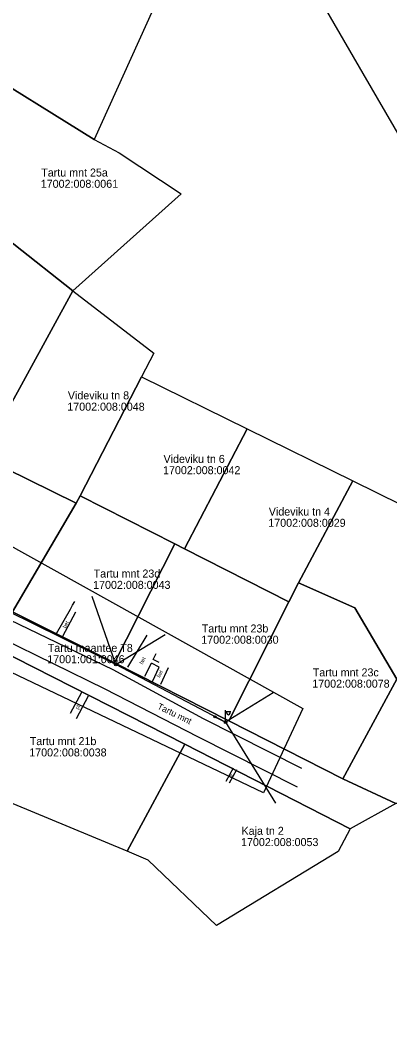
# Model space of a CAD drawing. Extents: x 638203 to 644682, y 6454466 to 6460619.
# Drawn here: x 641513.4 to 641582.8, y 6457059.8 to 6457247.7 of the extents above; entities that cross this region are included whole.
import ezdxf

# ---------------------------------------------------------------- set-up
doc = ezdxf.new("R2010")
doc.units = 0
for name, color, linetype in [('MOOTPIIR', 7, 'Continuous'), ('MPKAABEL', 7, 'Continuous'), ('MPOHULIIN', 7, 'Continuous'), ('PIIR', 7, 'Continuous'), ('POST', 7, 'Continuous'), ('TEE', 7, 'Continuous')]:
    doc.layers.add(name, color=color, linetype=linetype)

msp = doc.modelspace()

# ---------------------------------------------------------------- linework, layer by layer
at = {"layer": 'MOOTPIIR'}
msp.add_lwpolyline([(641520.42, 6457797.52), (641533.76, 6457736.78), (641544.73, 6457655.93), (641555.47, 6457611.04), (641584.2, 6457562.18), (641591.61, 6457560.66), (641631.99, 6457550.84), (641633.09, 6457544.73), (641696.4, 6457505.66), (641682.79, 6457473.68), (641623.79, 6457510.56), (641575.45, 6457373.95), (641554.44, 6457323.11), (641562.21, 6457306.92), (641543.24, 6457295.69), (641539.33, 6457300.91), (641468.6, 6457173.14), (641566.44, 6457118.77), (641559.08, 6457102.94), (641457.32, 6457151.47), (641436.49, 6457101.98), (641430.54, 6457070.43), (641428.8, 6456974.97), (641430.01, 6456906.15)], dxfattribs=at)
at = {"layer": 'MPKAABEL'}
msp.add_lwpolyline([(641551.98, 6457116.2), (641561.36, 6457101.03)], dxfattribs=at)
at = {"layer": 'MPOHULIIN'}
for points in [[(641531.37, 6457126.98), (641526.92, 6457139.75)], [(641531.37, 6457126.98), (641505.99, 6457139.45), (641509.6, 6457123.54)], [(641560.87, 6457121.69), (641551.98, 6457116.2), (641531.37, 6457126.98), (641540.63, 6457132.59)]]:
    msp.add_lwpolyline(points, dxfattribs=at)
at = {"layer": 'PIIR'}
for points in [[(641503.96, 6457239.83), (641537.56, 6457300.39), (641541.6, 6457299.46), (641558.2, 6457271.48), (641538.39, 6457249.79), (641527.33, 6457225.34)], [(641503.96, 6457239.83), (641527.33, 6457225.34), (641532.01, 6457222.84), (641543.66, 6457215.21), (641523.3, 6457197.04), (641501.12, 6457214.47), (641492.89, 6457220.92)], [(641492.89, 6457220.92), (641501.12, 6457214.47), (641523.3, 6457197.04), (641506.27, 6457165.93), (641472.15, 6457182.78)], [(641536.22, 6457180.9), (641524.67, 6457158.62), (641523.93, 6457157.2), (641506.27, 6457165.93), (641523.3, 6457197.04), (641538.5, 6457185.35)], [(641461.16, 6457162.49), (641472.15, 6457182.78), (641506.27, 6457165.93), (641523.93, 6457157.2), (641512, 6457136.85)], [(641555.99, 6457171.16), (641544.28, 6457148.64), (641542.45, 6457149.57), (641524.67, 6457158.62), (641536.22, 6457180.9)], [(641575.86, 6457161.41), (641565.66, 6457142.29), (641563.86, 6457138.72), (641544.28, 6457148.64), (641555.99, 6457171.16)], [(641461.16, 6457162.49), (641512, 6457136.85), (641531.15, 6457127.27), (641552.55, 6457116.42), (641573.96, 6457105.57), (641583.91, 6457100.92), (641575.33, 6457096.19), (641544.32, 6457112.08), (641505.43, 6457131.77), (641501.43, 6457133.51), (641456.5, 6457151.77)], [(641584.1, 6457124.25), (641576.18, 6457137.58), (641565.66, 6457142.29), (641575.86, 6457161.41), (641584.83, 6457156.97), (641587.49, 6457152.91), (641600.2, 6457133.86)], [(641512, 6457136.85), (641523.93, 6457157.2), (641524.67, 6457158.62), (641542.45, 6457149.57), (641531.15, 6457127.27)], [(641531.15, 6457127.27), (641542.45, 6457149.57), (641544.28, 6457148.64), (641563.86, 6457138.72), (641552.55, 6457116.42)], [(641573.96, 6457105.57), (641552.55, 6457116.42), (641563.86, 6457138.72), (641565.66, 6457142.29), (641576.18, 6457137.58), (641584.1, 6457124.25)], [(641588.23, 6457100.94), (641583.91, 6457100.92), (641573.96, 6457105.57), (641584.1, 6457124.25), (641600.2, 6457133.86), (641605.37, 6457136.9), (641618, 6457118.21)], [(641544.32, 6457112.08), (641533.52, 6457091.98), (641512.14, 6457100.87), (641474.36, 6457116.95), (641505.43, 6457131.77)], [(641544.32, 6457112.08), (641575.33, 6457096.19), (641573.08, 6457091.94), (641550.29, 6457078.07), (641537.46, 6457090.34), (641533.52, 6457091.98)]]:
    msp.add_lwpolyline(points, close=True, dxfattribs=at)
msp.add_lwpolyline([(641591.09, 6457258.24), (641610.48, 6457225.39), (641630.82, 6457190.95), (641646.99, 6457190.69), (641673.99, 6457208.45), (641676.88, 6457201.25), (641640.02, 6457177.32), (641666.16, 6457132.8), (641683.67, 6457102.77), (641699.87, 6457075.4), (641681.35, 6457061.23), (641668.78, 6457081.94), (641663.14, 6457091.2), (641642.8, 6457127.02), (641640.54, 6457131.28), (641628.7, 6457150.61), (641617.04, 6457170.41), (641605.36, 6457190.22), (641600.53, 6457198.53), (641587.82, 6457220.42), (641577.79, 6457237.72), (641565.49, 6457258.92)], dxfattribs=at)
at = {"layer": 'POST'}
for p, q in [((641551.98, 6457116.45), (641551.98, 6457118.45)), ((641551.98, 6457118.2), (641552.98, 6457118.2)), ((641552.2, 6457117.87), (641552.2, 6457118.2)), ((641552.82, 6457117.87), (641552.82, 6457118.2))]:
    msp.add_line(p, q, dxfattribs=at)
msp.add_lwpolyline([(641549.98, 6457117.19), (641551.98, 6457116.2)], dxfattribs=at)
for centre, radius in [((641531.37, 6457126.98), 0.25), ((641549.98, 6457117.19), 0.2), ((641551.98, 6457116.2), 0.25)]:
    msp.add_circle(centre, radius, dxfattribs=at)
msp.add_arc((641552.51, 6457117.87), 0.306, 180, 0, dxfattribs=at)
at = {"layer": 'TEE'}
for p, q in [((641521.44, 6457132.27), (641523.88, 6457136.84)), ((641533.65, 6457126.49), (641537.29, 6457132.47)), ((641538.4, 6457127.94), (641538.96, 6457129.03)), ((641536.81, 6457124.83), (641538.05, 6457127.25)), ((641539.49, 6457126.51), (641538.05, 6457127.25)), ((641538.24, 6457123.82), (641539.49, 6457126.51)), ((641539.52, 6457127.37), (641538.4, 6457127.94)), ((641539.83, 6457123.29), (641541.29, 6457126.41)), ((641522.91, 6457117.84), (641524.98, 6457121.78)), ((641524.04, 6457116.89), (641526.29, 6457121.14)), ((641553.36, 6457107.59), (641552.04, 6457105.07)), ((641553.99, 6457107.26), (641552.67, 6457104.74))]:
    msp.add_line(p, q, dxfattribs=at)
for points in [[(641457.69, 6457159.7), (641461.2, 6457157.84), (641489.54, 6457145.48), (641511.48, 6457135.37), (641530.83, 6457126.02), (641547.75, 6457116.88), (641566.2, 6457107.57)], [(641468.56, 6457150.49), (641488.42, 6457141.9), (641509.93, 6457131.94), (641529.3, 6457122.41), (641546.72, 6457113.5), (641565.38, 6457104.09)], [(641520.29, 6457132.82), (641522.89, 6457137.36), (641523.29, 6457138.13), (641523.7, 6457138.81)]]:
    msp.add_lwpolyline(points, dxfattribs=at)

# ---------------------------------------------------------------- texts
at = {"layer": 'PIIR'}
for s, p in [('Tartu mnt 25a', (641517.4, 6457218.43)), ('17002:008:0061', (641517.31, 6457216.32)), ('Videviku tn 8', (641522.39, 6457176.67)), ('17002:008:0048', (641522.29, 6457174.55)), ('Videviku tn 6', (641540.33, 6457164.76)), ('17002:008:0042', (641540.24, 6457162.65)), ('Videviku tn 4', (641560.07, 6457154.9)), ('17002:008:0029', (641559.98, 6457152.79)), ('Tartu mnt 23d', (641527.23, 6457143.28)), ('17002:008:0043', (641527.13, 6457141.16)), ('Tartu mnt 23b', (641547.5, 6457132.99)), ('17002:008:0030', (641547.41, 6457130.88)), ('Tartu maantee T8', (641518.62, 6457129.34)), ('17001:001:0046', (641518.53, 6457127.23)), ('Tartu mnt 23c', (641568.32, 6457124.76)), ('17002:008:0078', (641568.23, 6457122.65)), ('Tartu mnt 21b', (641515.25, 6457111.88)), ('17002:008:0038', (641515.15, 6457109.76)), ('Kaja tn 2', (641554.96, 6457095.07)), ('17002:008:0053', (641554.87, 6457092.96))]:
    msp.add_text(s, height=1.5, dxfattribs=at).set_placement(p)
at = {"layer": 'TEE'}
for s, height, rotation, p in [('bet', 0.7, 61.9352, (641521.98, 6457133.71)), ('bet', 0.7, 60.5398, (641536.36, 6457126.95)), ('bet', 0.7, 60.5398, (641539.6, 6457124.47)), ('pl', 0.7, 62.3541, (641524.36, 6457118.49)), ('Tartu mnt', 1.2, 334.124, (641539.05, 6457118.73)), ('pl', 0.7, 63.6039, (641553.06, 6457105.6))]:
    msp.add_text(s, height=height, rotation=rotation, dxfattribs=at).set_placement(p)

doc.saveas('drawing.dxf')
